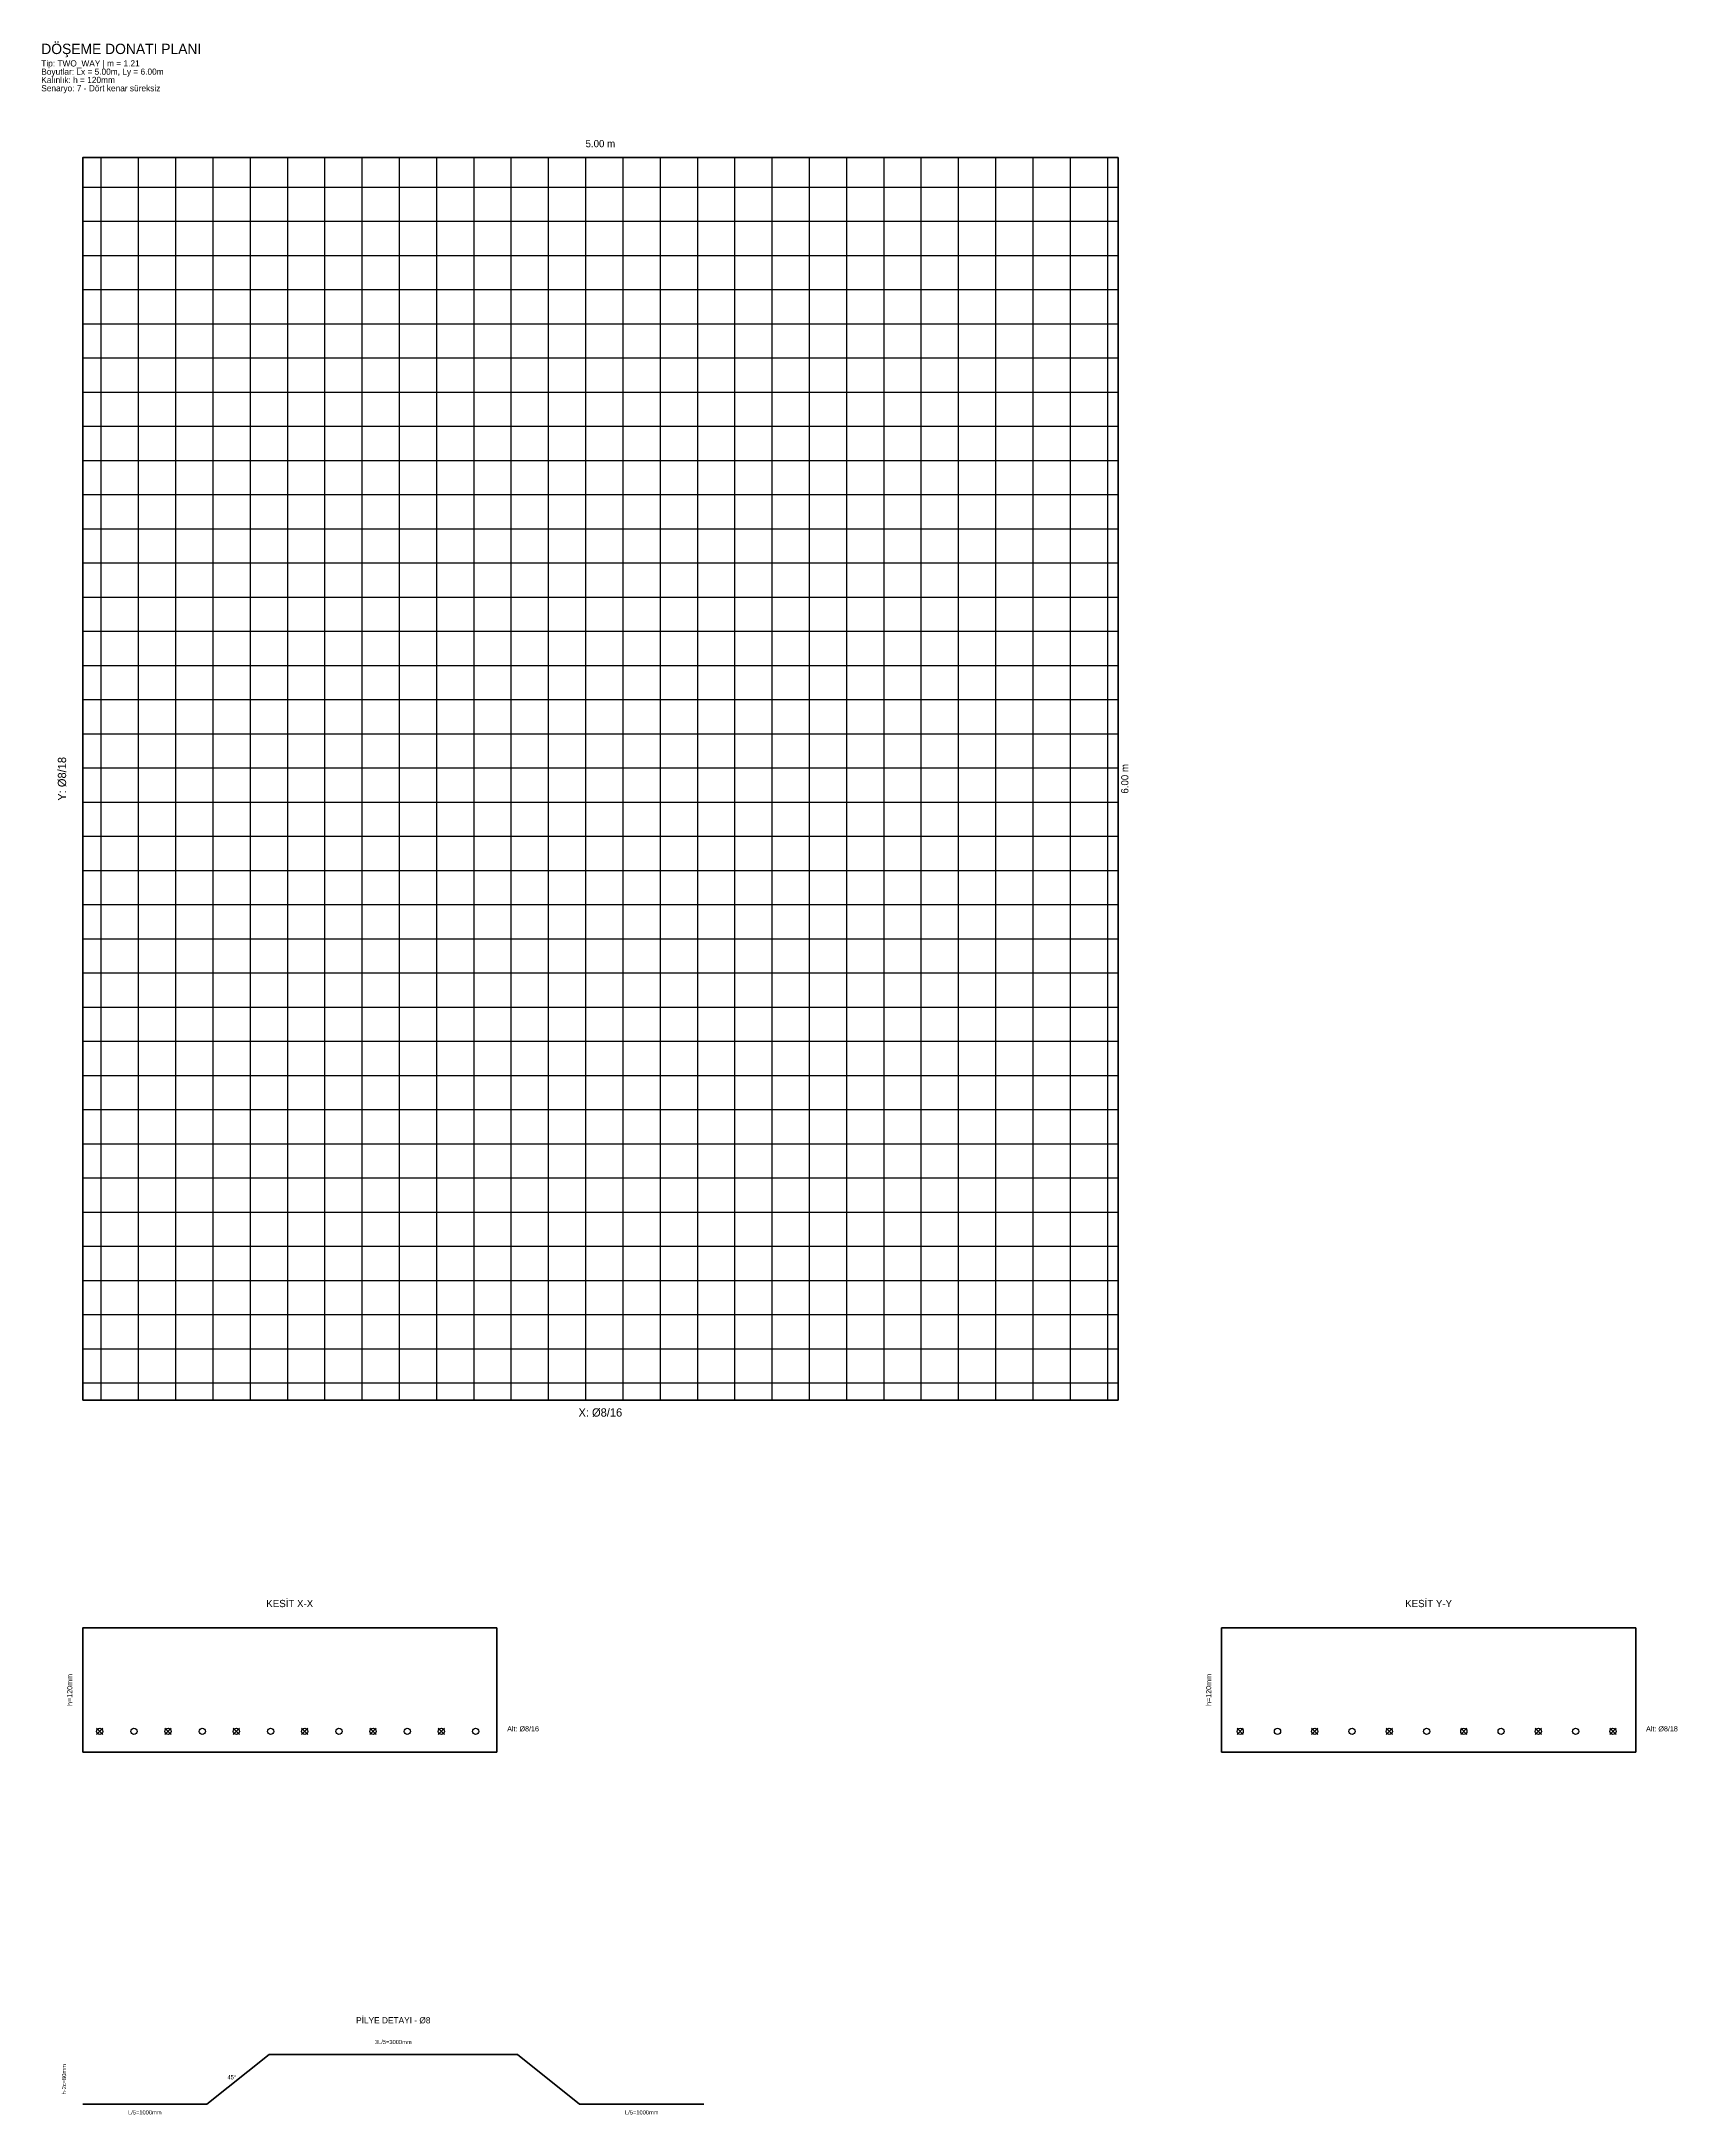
# Model space of a CAD drawing. Header units: millimetres. Extents: x -199 to 7697, y -3450 to 6561.
import ezdxf
from ezdxf.enums import TextEntityAlignment as Align

# ---------------------------------------------------------------- set-up
doc = ezdxf.new("R2010")
doc.units = ezdxf.units.MM
for name, color, linetype in [('DIMENSIONS', 2, 'Continuous'), ('PILYE', 5, 'Continuous'), ('REINFORCEMENT_X', 1, 'Continuous'), ('REINFORCEMENT_Y', 3, 'Continuous'), ('SLAB_OUTLINE', 7, 'Continuous'), ('TEXT', 4, 'Continuous'), ('TITLEBLOCK', 7, 'Continuous')]:
    doc.layers.add(name, color=color, linetype=linetype)

msp = doc.modelspace()

# ---------------------------------------------------------------- linework, layer by layer
at = {"layer": 'PILYE', "lineweight": 35}
msp.add_lwpolyline([(0, -3400), (600, -3400), (900, -3160), (2100, -3160), (2400, -3400), (3000, -3400)], dxfattribs=at)
at = {"layer": 'REINFORCEMENT_X'}
for p, q in [((0, 5857.5), (5000, 5857.5)), ((0, 5692.5), (5000, 5692.5)), ((0, 5527.5), (5000, 5527.5)), ((0, 5362.5), (5000, 5362.5)), ((0, 5197.5), (5000, 5197.5)), ((0, 5032.5), (5000, 5032.5)), ((0, 4867.5), (5000, 4867.5)), ((0, 4702.5), (5000, 4702.5)), ((0, 4537.5), (5000, 4537.5)), ((0, 4372.5), (5000, 4372.5)), ((0, 4207.5), (5000, 4207.5)), ((0, 4042.5), (5000, 4042.5)), ((0, 3877.5), (5000, 3877.5)), ((0, 3712.5), (5000, 3712.5)), ((0, 3547.5), (5000, 3547.5)), ((0, 3382.5), (5000, 3382.5)), ((0, 3217.5), (5000, 3217.5)), ((0, 3052.5), (5000, 3052.5)), ((0, 2887.5), (5000, 2887.5)), ((0, 2722.5), (5000, 2722.5)), ((0, 2557.5), (5000, 2557.5)), ((0, 2392.5), (5000, 2392.5)), ((0, 2227.5), (5000, 2227.5)), ((0, 2062.5), (5000, 2062.5)), ((0, 1897.5), (5000, 1897.5)), ((0, 1732.5), (5000, 1732.5)), ((0, 1567.5), (5000, 1567.5)), ((0, 1402.5), (5000, 1402.5)), ((0, 1237.5), (5000, 1237.5)), ((0, 1072.5), (5000, 1072.5)), ((0, 907.5), (5000, 907.5)), ((0, 742.5), (5000, 742.5)), ((0, 577.5), (5000, 577.5)), ((0, 412.5), (5000, 412.5)), ((0, 247.5), (5000, 247.5)), ((0, 82.5), (5000, 82.5)), ((67.5, -1615), (97.5, -1585)), ((67.5, -1585), (97.5, -1615)), ((397.5, -1615), (427.5, -1585)), ((397.5, -1585), (427.5, -1615)), ((727.5, -1615), (757.5, -1585)), ((727.5, -1585), (757.5, -1615)), ((1057.5, -1615), (1087.5, -1585)), ((1057.5, -1585), (1087.5, -1615)), ((1387.5, -1615), (1417.5, -1585)), ((1387.5, -1585), (1417.5, -1615)), ((1717.5, -1615), (1747.5, -1585)), ((1717.5, -1585), (1747.5, -1615))]:
    msp.add_line(p, q, dxfattribs=at)
for centre in [(82.5, -1600), (247.5, -1600), (412.5, -1600), (577.5, -1600), (742.5, -1600), (907.5, -1600), (1072.5, -1600), (1237.5, -1600), (1402.5, -1600), (1567.5, -1600), (1732.5, -1600), (1897.5, -1600)]:
    msp.add_circle(centre, 15, dxfattribs=at)
at = {"layer": 'REINFORCEMENT_Y'}
for p, q in [((90, 0), (90, 6000)), ((270, 0), (270, 6000)), ((450, 0), (450, 6000)), ((630, 0), (630, 6000)), ((810, 0), (810, 6000)), ((990, 0), (990, 6000)), ((1170, 0), (1170, 6000)), ((1350, 0), (1350, 6000)), ((1530, 0), (1530, 6000)), ((1710, 0), (1710, 6000)), ((1890, 0), (1890, 6000)), ((2070, 0), (2070, 6000)), ((2250, 0), (2250, 6000)), ((2430, 0), (2430, 6000)), ((2610, 0), (2610, 6000)), ((2790, 0), (2790, 6000)), ((2970, 0), (2970, 6000)), ((3150, 0), (3150, 6000)), ((3330, 0), (3330, 6000)), ((3510, 0), (3510, 6000)), ((3690, 0), (3690, 6000)), ((3870, 0), (3870, 6000)), ((4050, 0), (4050, 6000)), ((4230, 0), (4230, 6000)), ((4410, 0), (4410, 6000)), ((4590, 0), (4590, 6000)), ((4770, 0), (4770, 6000)), ((4950, 0), (4950, 6000)), ((5575, -1615), (5605, -1585)), ((5575, -1585), (5605, -1615)), ((5935, -1615), (5965, -1585)), ((5935, -1585), (5965, -1615)), ((6295, -1615), (6325, -1585)), ((6295, -1585), (6325, -1615)), ((6655, -1615), (6685, -1585)), ((6655, -1585), (6685, -1615)), ((7015, -1615), (7045, -1585)), ((7015, -1585), (7045, -1615)), ((7375, -1615), (7405, -1585)), ((7375, -1585), (7405, -1615))]:
    msp.add_line(p, q, dxfattribs=at)
for centre in [(5590, -1600), (5770, -1600), (5950, -1600), (6130, -1600), (6310, -1600), (6490, -1600), (6670, -1600), (6850, -1600), (7030, -1600), (7210, -1600), (7390, -1600)]:
    msp.add_circle(centre, 15, dxfattribs=at)
at = {"layer": 'SLAB_OUTLINE', "lineweight": 50}
msp.add_lwpolyline([(0, 0), (5000, 0), (5000, 6000), (0, 6000), (0, 0)], dxfattribs=at)
at = {"layer": 'SLAB_OUTLINE', "lineweight": 35}
for points in [[(0, -1700), (2000, -1700), (2000, -1100), (0, -1100), (0, -1700)], [(5500, -1700), (7500, -1700), (7500, -1100), (5500, -1100), (5500, -1700)]]:
    msp.add_lwpolyline(points, dxfattribs=at)

# ---------------------------------------------------------------- texts
at = {"layer": 'DIMENSIONS'}
for s, height, p in [('5.00 m', 35, (2500, 6050)), ('3L/5=3000mm', 20, (1500, -3110)), ('L/5=1000mm', 20, (300, -3450)), ('L/5=1000mm', 20, (2700, -3450))]:
    msp.add_text(s, height=height, dxfattribs=at).set_placement(p, align=Align.CENTER)
for s, height, p in [('6.00 m', 35, (5050, 3000)), ('h=120mm', 25, (-50, -1400)), ('h=120mm', 25, (5450, -1400)), ('h-2c=80mm', 20, (-80, -3280))]:
    msp.add_text(s, height=height, rotation=90, dxfattribs=at).set_placement(p, align=Align.CENTER)
at = {"layer": 'TEXT'}
for s, height, p in [('Tip: TWO_WAY | m = 1.21', 30, (-200, 6440)), ('Boyutlar: Lx = 5.00m, Ly = 6.00m', 30, (-200, 6400)), ('Senaryo: 7 - Dört kenar süreksiz', 30, (-200, 6320)), ('Kalınlık: h = 120mm', 30, (-200, 6360)), ('Alt: Ø8/16', 25, (2050, -1600)), ('Alt: Ø8/18', 25, (7550, -1600))]:
    msp.add_text(s, height=height, dxfattribs=at).set_placement(p)
msp.add_text('Y: Ø8/18', height=40, rotation=90, dxfattribs=at).set_placement((-80, 3000), align=Align.CENTER)
for s, height, p in [('X: Ø8/16', 40, (2500, -80)), ('KESİT X-X', 35, (1000, -1000)), ('KESİT Y-Y', 35, (6500, -1000)), ('PİLYE DETAYI - Ø8', 30, (1500, -3010)), ('45°', 20, (720, -3280))]:
    msp.add_text(s, height=height, dxfattribs=at).set_placement(p, align=Align.CENTER)
at = {"layer": 'TITLEBLOCK'}
msp.add_text('DÖŞEME DONATI PLANI', height=50, dxfattribs=at).set_placement((-200, 6500))

doc.saveas('drawing.dxf')
